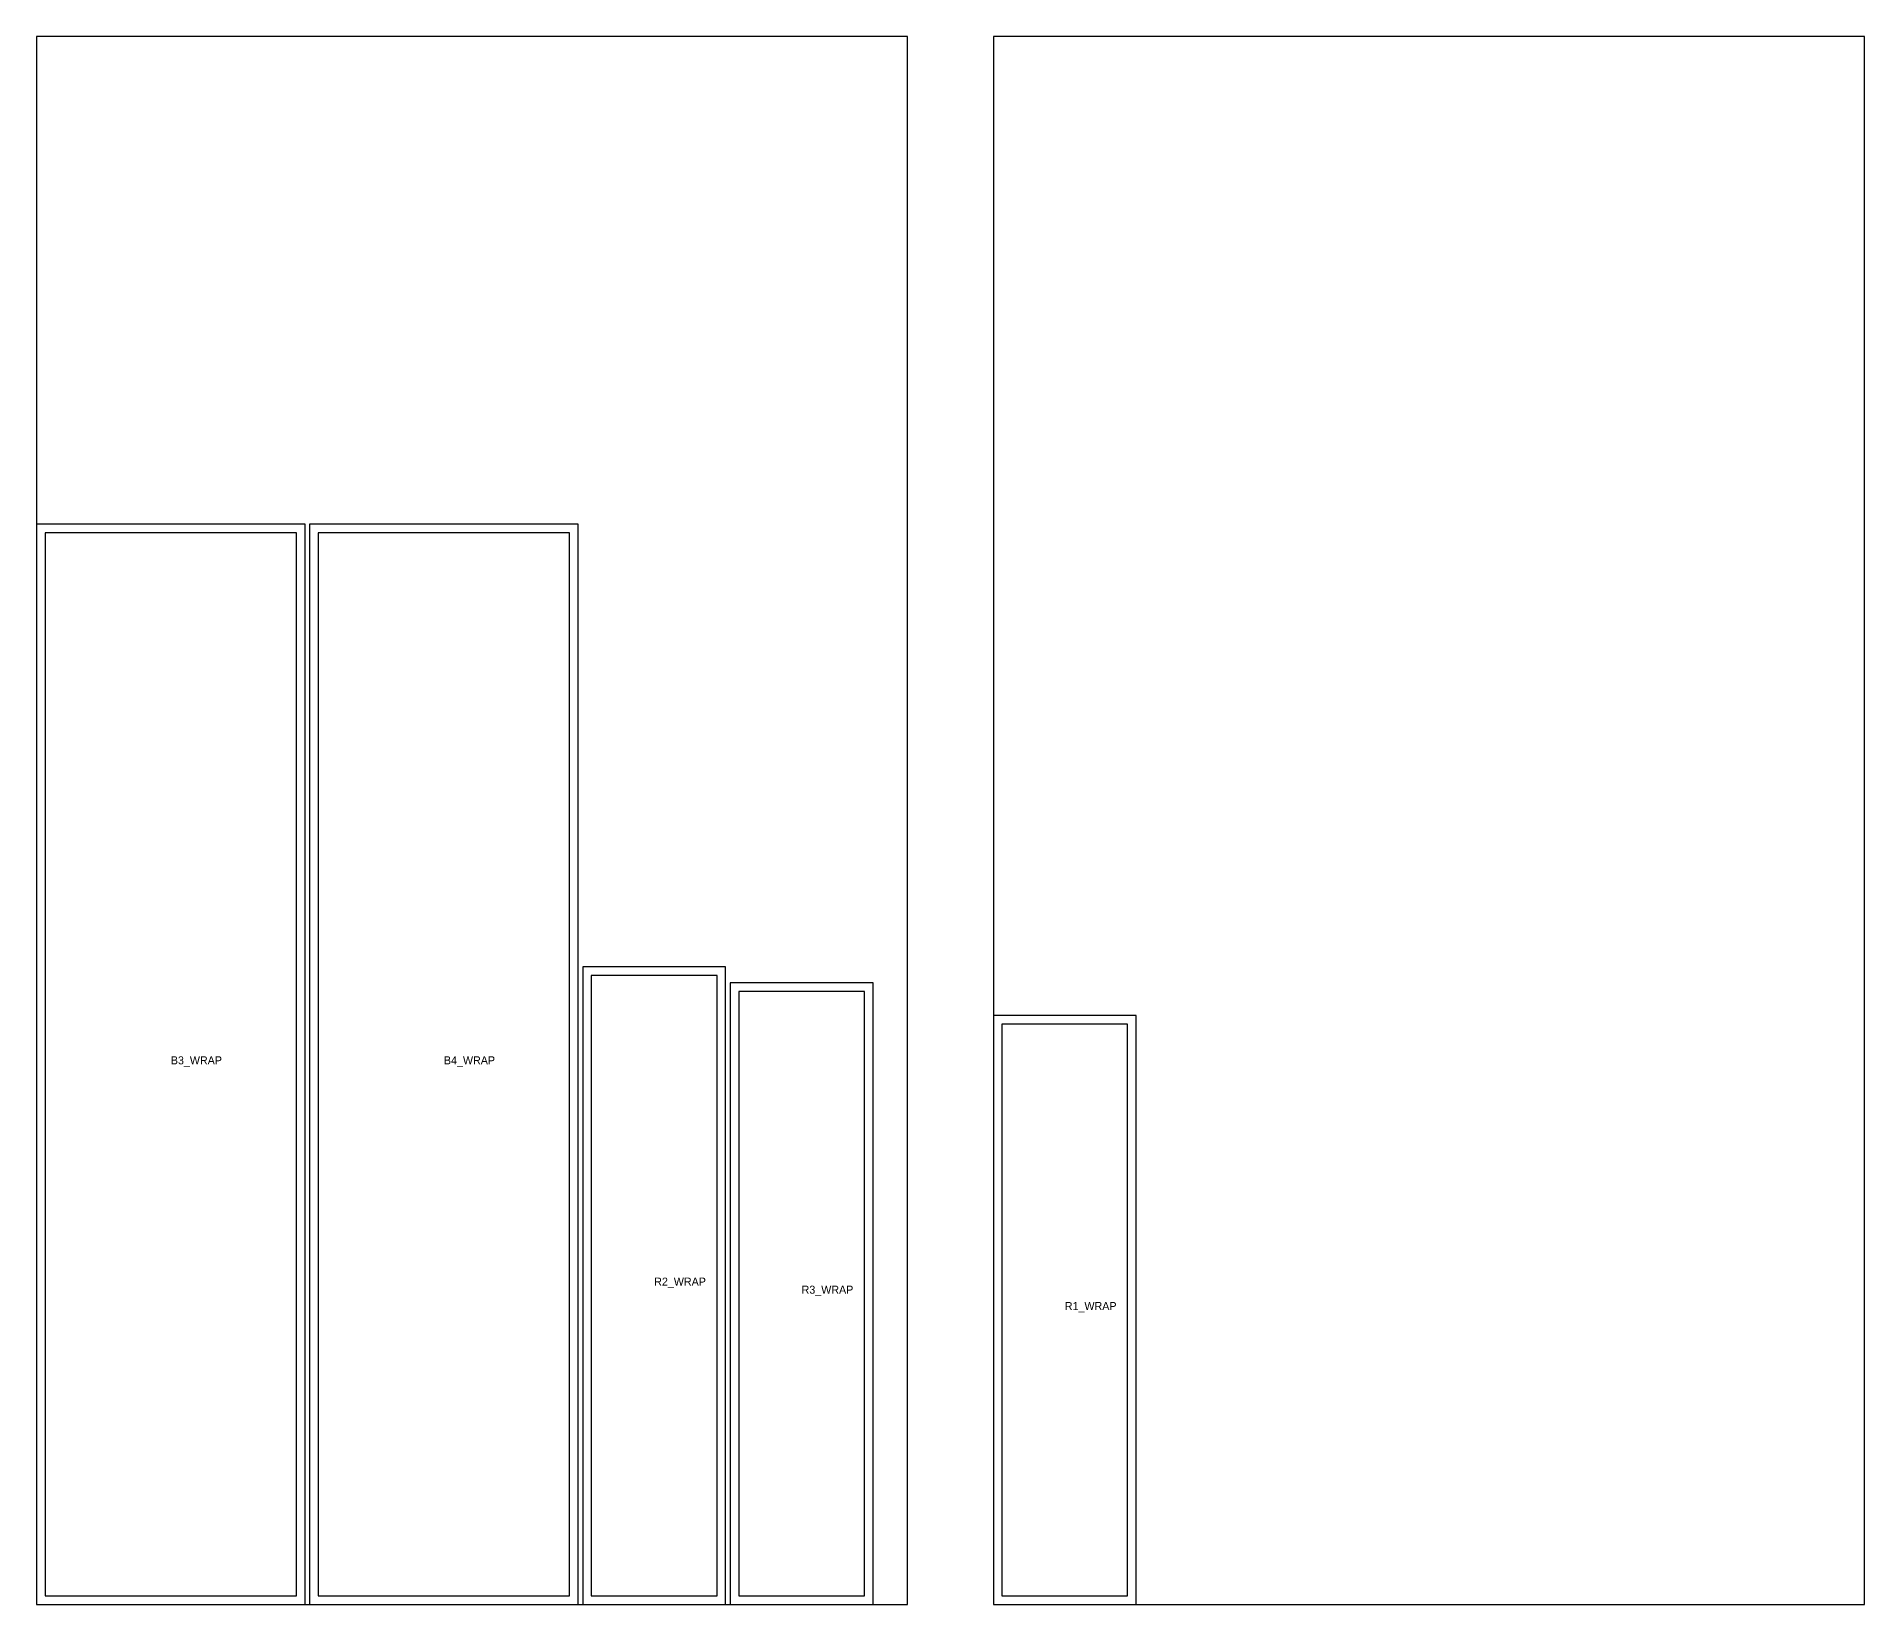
# Model space of a CAD drawing. Header units: millimetres. Extents: x 0 to 6546, y 0 to 2743.
# Drawn here: x 3348 to 6546, y 0 to 2743 of the extents above; entities that cross this region are included whole.
import ezdxf

# ---------------------------------------------------------------- set-up
doc = ezdxf.new("R2010")
doc.units = ezdxf.units.MM
for name, color, linetype in [('FABRIC_CUT', 7, 'Continuous'), ('PART_IDS', 7, 'Continuous'), ('SEAM_REFERENCE', 7, 'Continuous'), ('STOCK_DO_NOT_CUT', 7, 'Continuous')]:
    doc.layers.add(name, color=color, linetype=linetype)

msp = doc.modelspace()

# ---------------------------------------------------------------- linework, layer by layer
at = {"layer": 'FABRIC_CUT'}
for points in [[(3348, 0), (3817.8, 0), (3817.8, 1890), (3348, 1890)], [(3825.8, 0), (4295.6, 0), (4295.6, 1890), (3825.8, 1890)], [(4303.6, 0), (4553.6, 0), (4553.6, 1115.6), (4303.6, 1115.6)], [(4561.6, 0), (4811.5, 0), (4811.5, 1087.4), (4561.6, 1087.4)], [(5022, 0), (5271.9, 0), (5271.9, 1030.2), (5022, 1030.2)]]:
    msp.add_lwpolyline(points, close=True, dxfattribs=at)
at = {"layer": 'SEAM_REFERENCE'}
for points in [[(3363, 15), (3802.8, 15), (3802.8, 1875), (3363, 1875)], [(3840.8, 15), (4280.6, 15), (4280.6, 1875), (3840.8, 1875)], [(4318.6, 15), (4538.6, 15), (4538.6, 1100.6), (4318.6, 1100.6)], [(4576.6, 15), (4796.5, 15), (4796.5, 1072.4), (4576.6, 1072.4)], [(5037, 15), (5256.9, 15), (5256.9, 1015.2), (5037, 1015.2)]]:
    msp.add_lwpolyline(points, close=True, dxfattribs=at)
at = {"layer": 'STOCK_DO_NOT_CUT'}
for points in [[(3348, 0), (4872, 0), (4872, 2743.2), (3348, 2743.2)], [(5022, 0), (6546, 0), (6546, 2743.2), (5022, 2743.2)]]:
    msp.add_lwpolyline(points, close=True, dxfattribs=at)

# ---------------------------------------------------------------- texts
at = {"layer": 'PART_IDS'}
for s, p in [('B3_WRAP', (3582.9, 945)), ('B4_WRAP', (4060.7, 945)), ('R2_WRAP', (4428.6, 557.8)), ('R3_WRAP', (4686.5, 543.7)), ('R1_WRAP', (5147, 515.1))]:
    msp.add_text(s, height=14, dxfattribs=at).set_placement(p)

doc.saveas('drawing.dxf')
